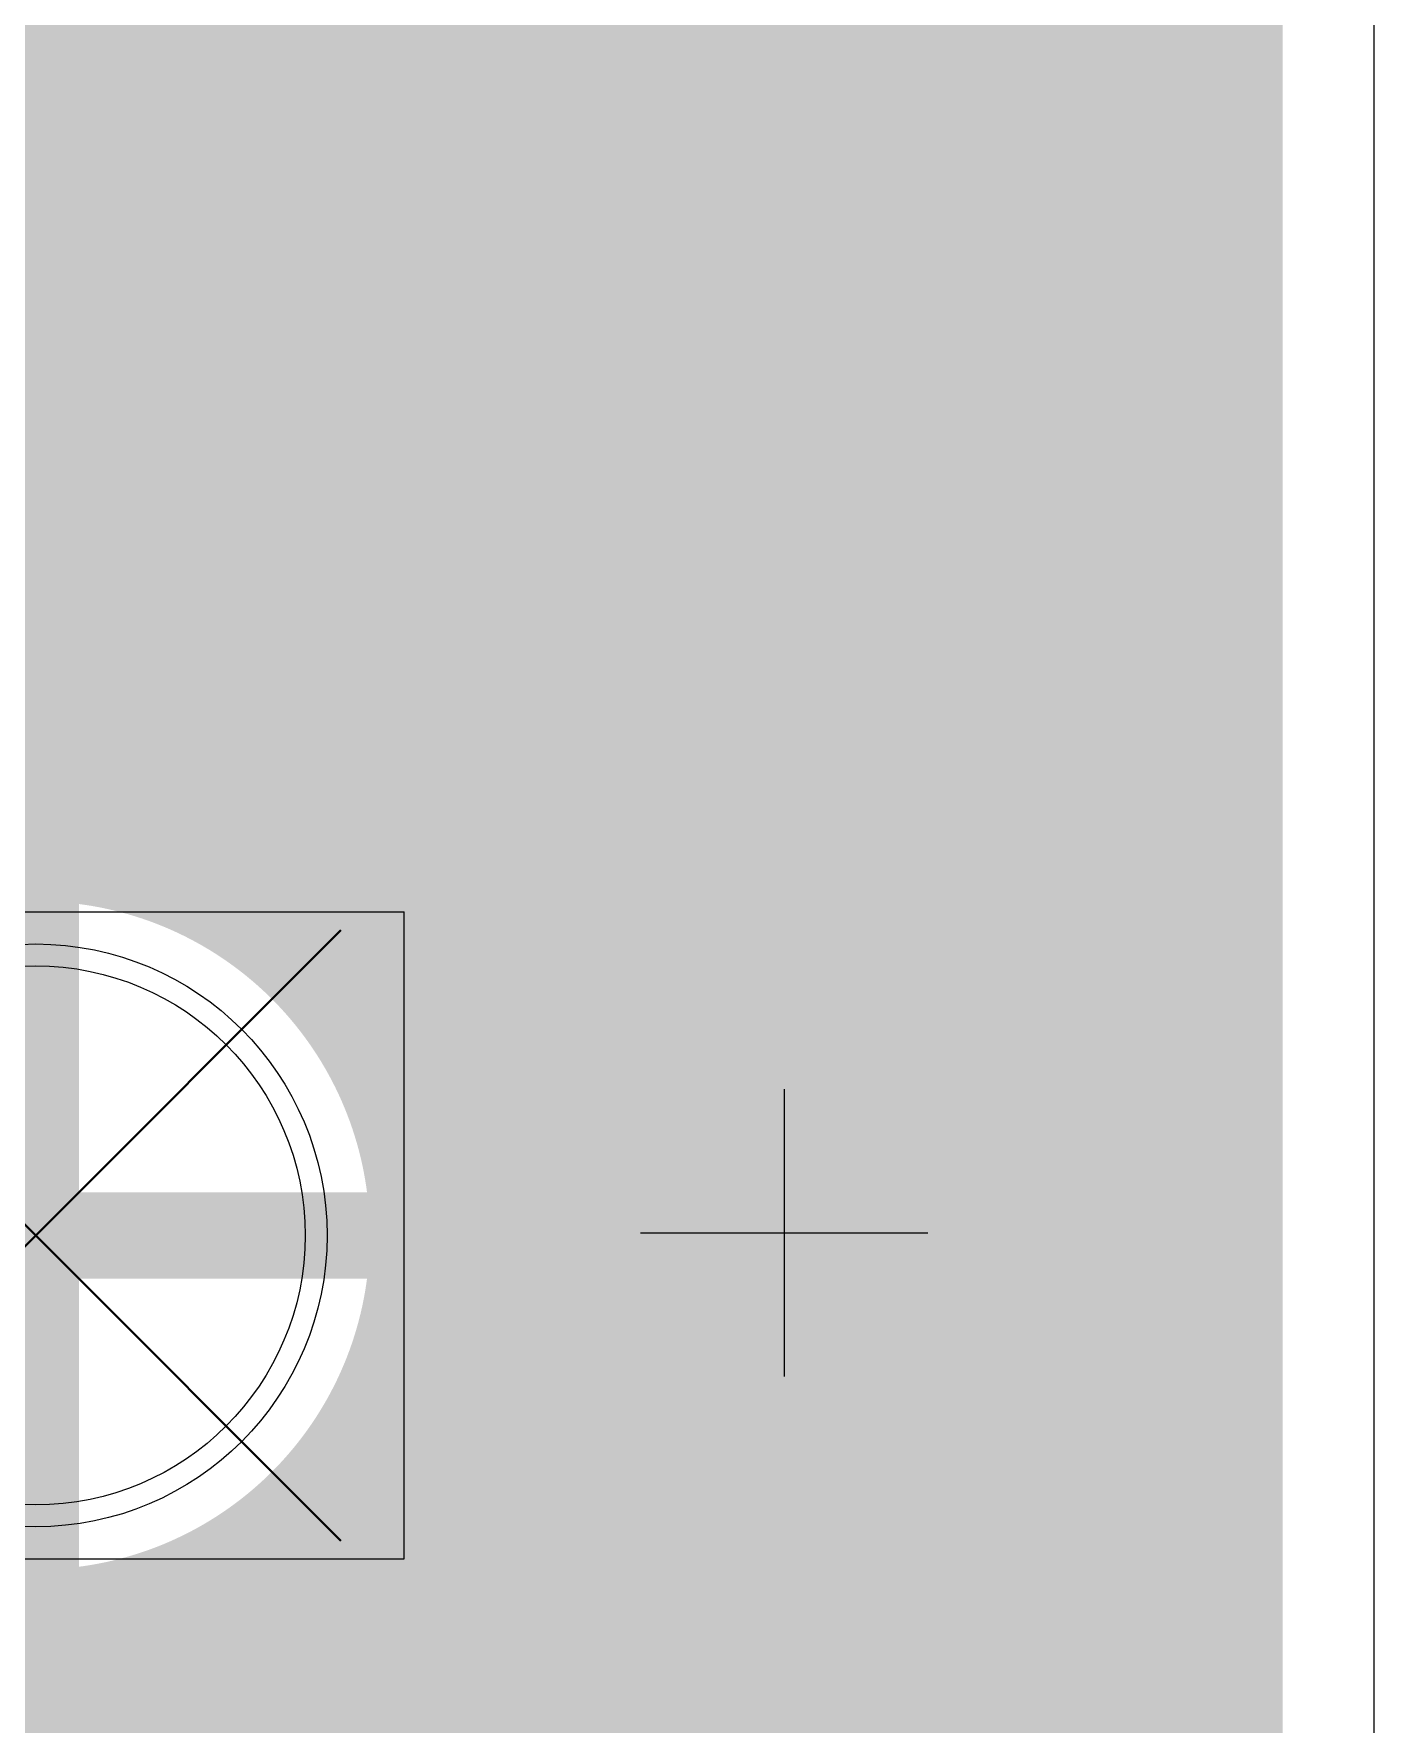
# Model space of a CAD drawing. Header units: millimetres. Extents: x 0 to 594, y 0 to 420.
# Drawn here: x 478.64 to 484.86, y 256.5 to 264.34 of the extents above; entities that cross this region are included whole.
import ezdxf

# ---------------------------------------------------------------- set-up
doc = ezdxf.new("R2010")
doc.units = ezdxf.units.MM
for name, pattern in [('K5LT32768', [0]), ('K5LT32771', [0]), ('K5LT32772', [0]), ('K5LT32773', [0]), ('K5LT32775', [0]), ('K5LT32787', [0]), ('K5LT32795', [0])]:
    doc.linetypes.add(name, pattern=pattern)

# ---------------------------------------------------------------- blocks, each defined once
blk = doc.blocks.new('U299')
at = {"color": 7, "linetype": 'K5LT32768', "lineweight": 18}
blk.add_circle((478.6516, 258.7649), 1.25, dxfattribs=at)
blk = doc.blocks.new('U424')
at = {"color": 1, "linetype": 'K5LT32771', "lineweight": 18, "true_color": 0xff0000}
blk.add_circle((478.6516, 258.7649), 1.3516, dxfattribs=at)
blk = doc.blocks.new('U1002')
at = {"color": 3, "linetype": 'K5LT32773', "lineweight": 18, "true_color": 0x00ff00}
blk.add_circle((478.6516, 258.7649), 1.25, dxfattribs=at)
blk = doc.blocks.new('U1397')
at = {"color": 1, "linetype": 'K5LT32771', "lineweight": 18, "true_color": 0xff0000}
blk.add_circle((478.6516, 258.7649), 1.3516, dxfattribs=at)

msp = doc.modelspace()

# ---------------------------------------------------------------- hatches: boundary and pattern name
for points in [[(447.8616, 260.4149), (447.8616, 265.4778), (484.4365, 265.4778), (484.4365, 260.4149)], [(478.7056, 260.4141), (478.6696, 260.4149), (484.4365, 260.4149), (484.4365, 260.4141)], [(478.7415, 260.4125), (478.7056, 260.4141), (484.4365, 260.4141), (484.4365, 260.4125)], [(478.7775, 260.4102), (478.7415, 260.4125), (484.4365, 260.4125), (484.4365, 260.4102)], [(478.8134, 260.407), (478.7775, 260.4102), (484.4365, 260.4102), (484.4365, 260.407)], [(478.8491, 260.4031), (478.8134, 260.407), (484.4365, 260.407), (484.4365, 260.4031)], [(478.8848, 260.3984), (478.8491, 260.4031), (484.4365, 260.4031), (484.4365, 260.3984)], [(478.9204, 260.393), (478.8848, 260.3984), (484.4365, 260.3984), (484.4365, 260.393)], [(478.9558, 260.3867), (478.9204, 260.393), (484.4365, 260.393), (484.4365, 260.3867)], [(478.9911, 260.3797), (478.9558, 260.3867), (484.4365, 260.3867), (484.4365, 260.3797)], [(479.0263, 260.3719), (478.9911, 260.3797), (484.4365, 260.3797), (484.4365, 260.3719)], [(479.0613, 260.3633), (479.0263, 260.3719), (484.4365, 260.3719), (484.4365, 260.3633)], [(479.096, 260.354), (479.0613, 260.3633), (484.4365, 260.3633), (484.4365, 260.354)], [(479.1306, 260.344), (479.096, 260.354), (484.4365, 260.354), (484.4365, 260.344)], [(479.1649, 260.3331), (479.1306, 260.344), (484.4365, 260.344), (484.4365, 260.3331)], [(479.199, 260.3216), (479.1649, 260.3331), (484.4365, 260.3331), (484.4365, 260.3216)], [(479.2328, 260.3092), (479.199, 260.3216), (484.4365, 260.3216), (484.4365, 260.3092)], [(479.2664, 260.2962), (479.2328, 260.3092), (484.4365, 260.3092), (484.4365, 260.2962)], [(479.2996, 260.2824), (479.2664, 260.2962), (484.4365, 260.2962), (484.4365, 260.2824)], [(479.3326, 260.2679), (479.2996, 260.2824), (484.4365, 260.2824), (484.4365, 260.2679)], [(479.3652, 260.2527), (479.3326, 260.2679), (484.4365, 260.2679), (484.4365, 260.2527)], [(479.3975, 260.2368), (479.3652, 260.2527), (484.4365, 260.2527), (484.4365, 260.2368)], [(479.4294, 260.2202), (479.3975, 260.2368), (484.4365, 260.2368), (484.4365, 260.2202)], [(479.461, 260.2028), (479.4294, 260.2202), (484.4365, 260.2202), (484.4365, 260.2028)], [(479.4922, 260.1848), (479.461, 260.2028), (484.4365, 260.2028), (484.4365, 260.1848)], [(479.523, 260.1662), (479.4922, 260.1848), (484.4365, 260.1848), (484.4365, 260.1662)], [(479.5533, 260.1468), (479.523, 260.1662), (484.4365, 260.1662), (484.4365, 260.1468)], [(479.5832, 260.1268), (479.5533, 260.1468), (484.4365, 260.1468), (484.4365, 260.1268)], [(479.6128, 260.1062), (479.5832, 260.1268), (484.4365, 260.1268), (484.4365, 260.1062)], [(479.6418, 260.0849), (479.6128, 260.1062), (484.4365, 260.1062), (484.4365, 260.0849)], [(479.6703, 260.063), (479.6418, 260.0849), (484.4365, 260.0849), (484.4365, 260.063)], [(479.6984, 260.0404), (479.6703, 260.063), (484.4365, 260.063), (484.4365, 260.0404)], [(479.726, 260.0173), (479.6984, 260.0404), (484.4365, 260.0404), (484.4365, 260.0173)], [(479.753, 259.9936), (479.726, 260.0173), (484.4365, 260.0173), (484.4365, 259.9936)], [(479.7796, 259.9693), (479.753, 259.9936), (484.4365, 259.9936), (484.4365, 259.9693)], [(479.8056, 259.9443), (479.7796, 259.9693), (484.4365, 259.9693), (484.4365, 259.9443)], [(479.8311, 259.9189), (479.8056, 259.9443), (484.4365, 259.9443), (484.4365, 259.9189)], [(479.856, 259.8929), (479.8311, 259.9189), (484.4365, 259.9189), (484.4365, 259.8929)], [(479.8803, 259.8664), (479.856, 259.8929), (484.4365, 259.8929), (484.4365, 259.8664)], [(479.904, 259.8393), (479.8803, 259.8664), (484.4365, 259.8664), (484.4365, 259.8393)], [(479.9272, 259.8117), (479.904, 259.8393), (484.4365, 259.8393), (484.4365, 259.8117)], [(479.9497, 259.7836), (479.9272, 259.8117), (484.4365, 259.8117), (484.4365, 259.7836)], [(479.9716, 259.7551), (479.9497, 259.7836), (484.4365, 259.7836), (484.4365, 259.7551)], [(479.9929, 259.726), (479.9716, 259.7551), (484.4365, 259.7551), (484.4365, 259.726)], [(480.0135, 259.6966), (479.9929, 259.726), (484.4365, 259.726), (484.4365, 259.6966)], [(480.0335, 259.6666), (480.0135, 259.6966), (484.4365, 259.6966), (484.4365, 259.6666)], [(480.0529, 259.6363), (480.0335, 259.6666), (484.4365, 259.6666), (484.4365, 259.6363)], [(480.0715, 259.6055), (480.0529, 259.6363), (484.4365, 259.6363), (484.4365, 259.6055)], [(480.0895, 259.5743), (480.0715, 259.6055), (484.4365, 259.6055), (484.4365, 259.5743)], [(480.1069, 259.5428), (480.0895, 259.5743), (484.4365, 259.5743), (484.4365, 259.5428)], [(480.1235, 259.5108), (480.1069, 259.5428), (484.4365, 259.5428), (484.4365, 259.5108)], [(480.1394, 259.4785), (480.1235, 259.5108), (484.4365, 259.5108), (484.4365, 259.4785)], [(480.1546, 259.4459), (480.1394, 259.4785), (484.4365, 259.4785), (484.4365, 259.4459)], [(480.1691, 259.413), (480.1546, 259.4459), (484.4365, 259.4459), (484.4365, 259.413)], [(480.1829, 259.3797), (480.1691, 259.413), (484.4365, 259.413), (484.4365, 259.3797)], [(480.196, 259.3462), (480.1829, 259.3797), (484.4365, 259.3797), (484.4365, 259.3462)], [(480.2082, 259.3123), (480.196, 259.3462), (484.4365, 259.3462), (484.4365, 259.3123)], [(480.2198, 259.2782), (480.2082, 259.3123), (484.4365, 259.3123), (484.4365, 259.2782)], [(480.2306, 259.2439), (480.2198, 259.2782), (484.4365, 259.2782), (484.4365, 259.2439)], [(480.2407, 259.2093), (480.2306, 259.2439), (484.4365, 259.2439), (484.4365, 259.2093)], [(480.25, 259.1746), (480.2407, 259.2093), (484.4365, 259.2093), (484.4365, 259.1746)], [(480.2586, 259.1396), (480.25, 259.1746), (484.4365, 259.1746), (484.4365, 259.1396)], [(480.2664, 259.1045), (480.2586, 259.1396), (484.4365, 259.1396), (484.4365, 259.1045)], [(480.2734, 259.0691), (480.2664, 259.1045), (484.4365, 259.1045), (484.4365, 259.0691)], [(480.2797, 259.0337), (480.2734, 259.0691), (484.4365, 259.0691), (484.4365, 259.0337)], [(480.2852, 258.9981), (480.2797, 259.0337), (484.4365, 259.0337), (484.4365, 258.9981)], [(480.2898, 258.9624), (480.2852, 258.9981), (484.4365, 258.9981), (484.4365, 258.9624)], [(480.2938, 258.9266), (480.2898, 258.9624), (484.4365, 258.9624), (484.4365, 258.9266)], [(480.2969, 258.8908), (480.2938, 258.9266), (484.4365, 258.9266), (484.4365, 258.8908)], [(480.2993, 258.8548), (480.2969, 258.8908), (484.4365, 258.8908), (484.4365, 258.8548)], [(480.3008, 258.8189), (480.2993, 258.8548), (484.4365, 258.8548), (484.4365, 258.8189)], [(480.3016, 258.7829), (480.3008, 258.8189), (484.4365, 258.8189), (484.4365, 258.7829)], [(480.3008, 258.7109), (480.3016, 258.7469), (484.4365, 258.7469), (484.4365, 258.7109)], [(480.3016, 258.7469), (480.3016, 258.7829), (484.4365, 258.7829), (484.4365, 258.7469)], [(480.2969, 258.639), (480.2993, 258.6749), (484.4365, 258.6749), (484.4365, 258.639)], [(480.2993, 258.6749), (480.3008, 258.7109), (484.4365, 258.7109), (484.4365, 258.6749)], [(480.2898, 258.5674), (480.2938, 258.6032), (484.4365, 258.6032), (484.4365, 258.5674)], [(480.2938, 258.6032), (480.2969, 258.639), (484.4365, 258.639), (484.4365, 258.6032)], [(480.2797, 258.4961), (480.2852, 258.5317), (484.4365, 258.5317), (484.4365, 258.4961)], [(480.2852, 258.5317), (480.2898, 258.5674), (484.4365, 258.5674), (484.4365, 258.5317)], [(480.2664, 258.4254), (480.2734, 258.4607), (484.4365, 258.4607), (484.4365, 258.4254)], [(480.2734, 258.4607), (480.2797, 258.4961), (484.4365, 258.4961), (484.4365, 258.4607)], [(480.2407, 258.3205), (480.25, 258.3552), (484.4365, 258.3552), (484.4365, 258.3205)], [(480.25, 258.3552), (480.2586, 258.3902), (484.4365, 258.3902), (484.4365, 258.3552)], [(480.2586, 258.3902), (480.2664, 258.4254), (484.4365, 258.4254), (484.4365, 258.3902)], [(480.2198, 258.2516), (480.2306, 258.2859), (484.4365, 258.2859), (484.4365, 258.2516)], [(480.2306, 258.2859), (480.2407, 258.3205), (484.4365, 258.3205), (484.4365, 258.2859)], [(480.196, 258.1837), (480.2082, 258.2175), (484.4365, 258.2175), (484.4365, 258.1837)], [(480.2082, 258.2175), (480.2198, 258.2516), (484.4365, 258.2516), (484.4365, 258.2175)], [(480.1546, 258.0839), (480.1691, 258.1168), (484.4365, 258.1168), (484.4365, 258.0839)], [(480.1691, 258.1168), (480.1829, 258.1501), (484.4365, 258.1501), (484.4365, 258.1168)], [(480.1829, 258.1501), (480.196, 258.1837), (484.4365, 258.1837), (484.4365, 258.1501)], [(480.1235, 258.019), (480.1394, 258.0513), (484.4365, 258.0513), (484.4365, 258.019)], [(480.1394, 258.0513), (480.1546, 258.0839), (484.4365, 258.0839), (484.4365, 258.0513)], [(480.0895, 257.9555), (480.1069, 257.9871), (484.4365, 257.9871), (484.4365, 257.9555)], [(480.1069, 257.9871), (480.1235, 258.019), (484.4365, 258.019), (484.4365, 257.9871)], [(480.0335, 257.8632), (480.0529, 257.8935), (484.4365, 257.8935), (484.4365, 257.8632)], [(480.0529, 257.8935), (480.0715, 257.9243), (484.4365, 257.9243), (484.4365, 257.8935)], [(480.0715, 257.9243), (480.0895, 257.9555), (484.4365, 257.9555), (484.4365, 257.9243)], [(479.9716, 257.7747), (479.9929, 257.8037), (484.4365, 257.8037), (484.4365, 257.7747)], [(479.9929, 257.8037), (480.0135, 257.8332), (484.4365, 257.8332), (484.4365, 257.8037)], [(480.0135, 257.8332), (480.0335, 257.8632), (484.4365, 257.8632), (484.4365, 257.8332)], [(479.9272, 257.7181), (479.9497, 257.7462), (484.4365, 257.7462), (484.4365, 257.7181)], [(479.9497, 257.7462), (479.9716, 257.7747), (484.4365, 257.7747), (484.4365, 257.7462)], [(479.856, 257.6369), (479.8803, 257.6634), (484.4365, 257.6634), (484.4365, 257.6369)], [(479.8803, 257.6634), (479.904, 257.6905), (484.4365, 257.6905), (484.4365, 257.6634)], [(479.904, 257.6905), (479.9272, 257.7181), (484.4365, 257.7181), (484.4365, 257.6905)], [(479.7796, 257.5606), (479.8056, 257.5854), (484.4365, 257.5854), (484.4365, 257.5606)], [(479.8056, 257.5854), (479.8311, 257.6109), (484.4365, 257.6109), (484.4365, 257.5854)], [(479.8311, 257.6109), (479.856, 257.6369), (484.4365, 257.6369), (484.4365, 257.6109)], [(479.6703, 257.4668), (479.6984, 257.4894), (484.4365, 257.4894), (484.4365, 257.4668)], [(479.6984, 257.4894), (479.726, 257.5125), (484.4365, 257.5125), (484.4365, 257.4894)], [(479.726, 257.5125), (479.753, 257.5362), (484.4365, 257.5362), (484.4365, 257.5125)], [(479.753, 257.5362), (479.7796, 257.5606), (484.4365, 257.5606), (484.4365, 257.5362)], [(479.5832, 257.403), (479.6128, 257.4236), (484.4365, 257.4236), (484.4365, 257.403)], [(479.6128, 257.4236), (479.6418, 257.4449), (484.4365, 257.4449), (484.4365, 257.4236)], [(479.6418, 257.4449), (479.6703, 257.4668), (484.4365, 257.4668), (484.4365, 257.4449)], [(479.461, 257.327), (479.4922, 257.345), (484.4365, 257.345), (484.4365, 257.327)], [(479.4922, 257.345), (479.523, 257.3636), (484.4365, 257.3636), (484.4365, 257.345)], [(479.523, 257.3636), (479.5533, 257.383), (484.4365, 257.383), (484.4365, 257.3636)], [(479.5533, 257.383), (479.5832, 257.403), (484.4365, 257.403), (484.4365, 257.383)], [(479.2996, 257.2474), (479.3326, 257.2619), (484.4365, 257.2619), (484.4365, 257.2474)], [(479.3326, 257.2619), (479.3652, 257.2771), (484.4365, 257.2771), (484.4365, 257.2619)], [(479.3652, 257.2771), (479.3975, 257.293), (484.4365, 257.293), (484.4365, 257.2771)], [(479.3975, 257.293), (479.4294, 257.3096), (484.4365, 257.3096), (484.4365, 257.293)], [(479.4294, 257.3096), (479.461, 257.327), (484.4365, 257.327), (484.4365, 257.3096)], [(479.0613, 257.1665), (479.096, 257.1758), (484.4365, 257.1758), (484.4365, 257.1665)], [(479.096, 257.1758), (479.1306, 257.1858), (484.4365, 257.1858), (484.4365, 257.1758)], [(479.1306, 257.1858), (479.1649, 257.1967), (484.4365, 257.1967), (484.4365, 257.1858)], [(479.1649, 257.1967), (479.199, 257.2082), (484.4365, 257.2082), (484.4365, 257.1967)], [(479.199, 257.2082), (479.2328, 257.2206), (484.4365, 257.2206), (484.4365, 257.2082)], [(479.2328, 257.2206), (479.2664, 257.2336), (484.4365, 257.2336), (484.4365, 257.2206)], [(479.2664, 257.2336), (479.2996, 257.2474), (484.4365, 257.2474), (484.4365, 257.2336)], [(453.8268, 257.0695), (453.8425, 257.0978), (484.4365, 257.0978), (484.4365, 257.0695)], [(453.8425, 257.0978), (453.8515, 257.1149), (484.4365, 257.1149), (484.4365, 257.0978)], [(478.6696, 257.1149), (478.7056, 257.1157), (484.4365, 257.1157), (484.4365, 257.1149)], [(478.7056, 257.1157), (478.7415, 257.1173), (484.4365, 257.1173), (484.4365, 257.1157)], [(478.7415, 257.1173), (478.7775, 257.1196), (484.4365, 257.1196), (484.4365, 257.1173)], [(478.7775, 257.1196), (478.8134, 257.1227), (484.4365, 257.1227), (484.4365, 257.1196)], [(478.8134, 257.1227), (478.8491, 257.1267), (484.4365, 257.1267), (484.4365, 257.1227)], [(478.8491, 257.1267), (478.8848, 257.1314), (484.4365, 257.1314), (484.4365, 257.1267)], [(478.8848, 257.1314), (478.9204, 257.1368), (484.4365, 257.1368), (484.4365, 257.1314)], [(478.9204, 257.1368), (478.9558, 257.1431), (484.4365, 257.1431), (484.4365, 257.1368)], [(478.9558, 257.1431), (478.9911, 257.1501), (484.4365, 257.1501), (484.4365, 257.1431)], [(478.9911, 257.1501), (479.0263, 257.1579), (484.4365, 257.1579), (484.4365, 257.1501)], [(479.0263, 257.1579), (479.0613, 257.1665), (484.4365, 257.1665), (484.4365, 257.1579)], [(453.7934, 257.0141), (453.8104, 257.0416), (484.4365, 257.0416), (484.4365, 257.0141)], [(453.8104, 257.0416), (453.8268, 257.0695), (484.4365, 257.0695), (484.4365, 257.0416)], [(453.7386, 256.9341), (453.7575, 256.9604), (484.4365, 256.9604), (484.4365, 256.9341)], [(453.7575, 256.9604), (453.7757, 256.9871), (484.4365, 256.9871), (484.4365, 256.9604)], [(453.7757, 256.9871), (453.7934, 257.0141), (484.4365, 257.0141), (484.4365, 256.9871)], [(453.6783, 256.8581), (453.699, 256.883), (484.4365, 256.883), (484.4365, 256.8581)], [(453.699, 256.883), (453.7191, 256.9083), (484.4365, 256.9083), (484.4365, 256.883)], [(453.7191, 256.9083), (453.7386, 256.9341), (484.4365, 256.9341), (484.4365, 256.9083)], [(453.5901, 256.7635), (453.613, 256.7864), (484.4365, 256.7864), (484.4365, 256.7635)], [(453.613, 256.7864), (453.6353, 256.8098), (484.4365, 256.8098), (484.4365, 256.7864)], [(453.6353, 256.8098), (453.6571, 256.8337), (484.4365, 256.8337), (484.4365, 256.8098)], [(453.6571, 256.8337), (453.6783, 256.8581), (484.4365, 256.8581), (484.4365, 256.8337)], [(453.5184, 256.6982), (453.5428, 256.7194), (484.4365, 256.7194), (484.4365, 256.6982)], [(453.5428, 256.7194), (453.5667, 256.7412), (484.4365, 256.7412), (484.4365, 256.7194)], [(453.5667, 256.7412), (453.5901, 256.7635), (484.4365, 256.7635), (484.4365, 256.7412)], [(453.4161, 256.619), (453.4424, 256.6379), (484.4365, 256.6379), (484.4365, 256.619)], [(453.4424, 256.6379), (453.4682, 256.6574), (484.4365, 256.6574), (484.4365, 256.6379)], [(453.4682, 256.6574), (453.4935, 256.6775), (484.4365, 256.6775), (484.4365, 256.6574)], [(453.4935, 256.6775), (453.5184, 256.6982), (484.4365, 256.6982), (484.4365, 256.6775)], [(453.2787, 256.534), (453.307, 256.5497), (484.4365, 256.5497), (484.4365, 256.534)], [(453.307, 256.5497), (453.3349, 256.5661), (484.4365, 256.5661), (484.4365, 256.5497)], [(453.3349, 256.5661), (453.3624, 256.5831), (484.4365, 256.5831), (484.4365, 256.5661)], [(453.3624, 256.5831), (453.3895, 256.6008), (484.4365, 256.6008), (484.4365, 256.5831)], [(453.3895, 256.6008), (453.4161, 256.619), (484.4365, 256.619), (484.4365, 256.6008)], [(453.1919, 256.4907), (453.2212, 256.5045), (484.4365, 256.5045), (484.4365, 256.4907)], [(453.2212, 256.5045), (453.2501, 256.5189), (484.4365, 256.5189), (484.4365, 256.5045)], [(453.2501, 256.5189), (453.2787, 256.534), (484.4365, 256.534), (484.4365, 256.5189)]]:
    msp.add_hatch(color=7).paths.add_polyline_path(points)
at = {"true_color": 0x00ff00}
for points in [[(468.1116, 260.302), (468.1116, 263.5149), (484.4365, 263.5149), (484.4365, 260.302)], [(468.1116, 263.5149), (468.1116, 263.5149), (484.4365, 263.5149)], [(478.4516, 258.965), (478.4516, 260.302), (478.8516, 260.302), (478.8516, 258.965)], [(478.4516, 260.302), (478.4516, 260.302), (484.4365, 260.302), (484.4365, 260.302)], [(478.8769, 260.2985), (478.8516, 260.302), (484.4365, 260.302), (484.4365, 260.2985)], [(478.9113, 260.2931), (478.8769, 260.2985), (484.4365, 260.2985), (484.4365, 260.2931)], [(478.9455, 260.2869), (478.9113, 260.2931), (484.4365, 260.2931), (484.4365, 260.2869)], [(478.9796, 260.2799), (478.9455, 260.2869), (484.4365, 260.2869), (484.4365, 260.2799)], [(479.0135, 260.2722), (478.9796, 260.2799), (484.4365, 260.2799), (484.4365, 260.2722)], [(479.0472, 260.2637), (479.0135, 260.2722), (484.4365, 260.2722), (484.4365, 260.2637)], [(479.0807, 260.2544), (479.0472, 260.2637), (484.4365, 260.2637), (484.4365, 260.2544)], [(479.114, 260.2444), (479.0807, 260.2544), (484.4365, 260.2544), (484.4365, 260.2444)], [(479.1471, 260.2337), (479.114, 260.2444), (484.4365, 260.2444), (484.4365, 260.2337)], [(479.18, 260.2222), (479.1471, 260.2337), (484.4365, 260.2337), (484.4365, 260.2222)], [(479.2125, 260.21), (479.18, 260.2222), (484.4365, 260.2222), (484.4365, 260.21)], [(479.2448, 260.197), (479.2125, 260.21), (484.4365, 260.21), (484.4365, 260.197)], [(479.2768, 260.1833), (479.2448, 260.197), (484.4365, 260.197), (484.4365, 260.1833)], [(479.3084, 260.169), (479.2768, 260.1833), (484.4365, 260.1833), (484.4365, 260.169)], [(479.3398, 260.1539), (479.3084, 260.169), (484.4365, 260.169), (484.4365, 260.1539)], [(479.3708, 260.1381), (479.3398, 260.1539), (484.4365, 260.1539), (484.4365, 260.1381)], [(479.4014, 260.1216), (479.3708, 260.1381), (484.4365, 260.1381), (484.4365, 260.1216)], [(479.4317, 260.1044), (479.4014, 260.1216), (484.4365, 260.1216), (484.4365, 260.1044)], [(479.4615, 260.0866), (479.4317, 260.1044), (484.4365, 260.1044), (484.4365, 260.0866)], [(479.491, 260.0681), (479.4615, 260.0866), (484.4365, 260.0866), (484.4365, 260.0681)], [(479.52, 260.0489), (479.491, 260.0681), (484.4365, 260.0681), (484.4365, 260.0489)], [(479.5486, 260.0291), (479.52, 260.0489), (484.4365, 260.0489), (484.4365, 260.0291)], [(479.5767, 260.0086), (479.5486, 260.0291), (484.4365, 260.0291), (484.4365, 260.0086)], [(479.6044, 259.9876), (479.5767, 260.0086), (484.4365, 260.0086), (484.4365, 259.9876)], [(479.6316, 259.9659), (479.6044, 259.9876), (484.4365, 259.9876), (484.4365, 259.9659)], [(479.6583, 259.9436), (479.6316, 259.9659), (484.4365, 259.9659), (484.4365, 259.9436)], [(479.6845, 259.9207), (479.6583, 259.9436), (484.4365, 259.9436), (484.4365, 259.9207)], [(479.7102, 259.8973), (479.6845, 259.9207), (484.4365, 259.9207), (484.4365, 259.8973)], [(479.7353, 259.8732), (479.7102, 259.8973), (484.4365, 259.8973), (484.4365, 259.8732)], [(479.7599, 259.8486), (479.7353, 259.8732), (484.4365, 259.8732), (484.4365, 259.8486)], [(479.784, 259.8235), (479.7599, 259.8486), (484.4365, 259.8486), (484.4365, 259.8235)], [(479.8074, 259.7978), (479.784, 259.8235), (484.4365, 259.8235), (484.4365, 259.7978)], [(479.8303, 259.7716), (479.8074, 259.7978), (484.4365, 259.7978), (484.4365, 259.7716)], [(479.8526, 259.7449), (479.8303, 259.7716), (484.4365, 259.7716), (484.4365, 259.7449)], [(479.8743, 259.7177), (479.8526, 259.7449), (484.4365, 259.7449), (484.4365, 259.7177)], [(479.8954, 259.69), (479.8743, 259.7177), (484.4365, 259.7177), (484.4365, 259.69)], [(479.9158, 259.6619), (479.8954, 259.69), (484.4365, 259.69), (484.4365, 259.6619)], [(479.9356, 259.6333), (479.9158, 259.6619), (484.4365, 259.6619), (484.4365, 259.6333)], [(479.9548, 259.6043), (479.9356, 259.6333), (484.4365, 259.6333), (484.4365, 259.6043)], [(479.9733, 259.5748), (479.9548, 259.6043), (484.4365, 259.6043), (484.4365, 259.5748)], [(479.9911, 259.545), (479.9733, 259.5748), (484.4365, 259.5748), (484.4365, 259.545)], [(480.0083, 259.5147), (479.9911, 259.545), (484.4365, 259.545), (484.4365, 259.5147)], [(480.0247, 259.4841), (480.0083, 259.5147), (484.4365, 259.5147), (484.4365, 259.4841)], [(480.0406, 259.4531), (480.0247, 259.4841), (484.4365, 259.4841), (484.4365, 259.4531)], [(480.0557, 259.4218), (480.0406, 259.4531), (484.4365, 259.4531), (484.4365, 259.4218)], [(480.07, 259.3901), (480.0557, 259.4218), (484.4365, 259.4218), (484.4365, 259.3901)], [(480.0837, 259.3581), (480.07, 259.3901), (484.4365, 259.3901), (484.4365, 259.3581)], [(480.0966, 259.3258), (480.0837, 259.3581), (484.4365, 259.3581), (484.4365, 259.3258)], [(480.1089, 259.2932), (480.0966, 259.3258), (484.4365, 259.3258), (484.4365, 259.2932)], [(480.1204, 259.2604), (480.1089, 259.2932), (484.4365, 259.2932), (484.4365, 259.2604)], [(480.1311, 259.2273), (480.1204, 259.2604), (484.4365, 259.2604), (484.4365, 259.2273)], [(480.1411, 259.194), (480.1311, 259.2273), (484.4365, 259.2273), (484.4365, 259.194)], [(480.1504, 259.1605), (480.1411, 259.194), (484.4365, 259.194), (484.4365, 259.1605)], [(480.1589, 259.1268), (480.1504, 259.1605), (484.4365, 259.1605), (484.4365, 259.1268)], [(480.1666, 259.0928), (480.1589, 259.1268), (484.4365, 259.1268), (484.4365, 259.0928)], [(480.1736, 259.0588), (480.1666, 259.0928), (484.4365, 259.0928), (484.4365, 259.0588)], [(480.1798, 259.0245), (480.1736, 259.0588), (484.4365, 259.0588), (484.4365, 259.0245)], [(480.1852, 258.9902), (480.1798, 259.0245), (484.4365, 259.0245), (484.4365, 258.9902)], [(480.1887, 258.9649), (480.1852, 258.9902), (484.4365, 258.9902), (484.4365, 258.9649)], [(468.1116, 258.5649), (468.1116, 258.9649), (484.4365, 258.9649), (484.4365, 258.5649)], [(478.4516, 258.9649), (478.4516, 258.965), (478.8516, 258.965), (480.1887, 258.9649)], [(478.4516, 257.2279), (478.4516, 258.5649), (478.8516, 258.5649), (478.8516, 257.2279)], [(480.1736, 258.471), (480.1798, 258.5053), (484.4365, 258.5053), (484.4365, 258.471)], [(480.1798, 258.5053), (480.1852, 258.5396), (484.4365, 258.5396), (484.4365, 258.5053)], [(480.1852, 258.5396), (480.1887, 258.5649), (484.4365, 258.5649), (484.4365, 258.5396)], [(480.1589, 258.403), (480.1666, 258.4369), (484.4365, 258.4369), (484.4365, 258.403)], [(480.1666, 258.4369), (480.1736, 258.471), (484.4365, 258.471), (484.4365, 258.4369)], [(480.1411, 258.3358), (480.1504, 258.3693), (484.4365, 258.3693), (484.4365, 258.3358)], [(480.1504, 258.3693), (480.1589, 258.403), (484.4365, 258.403), (484.4365, 258.3693)], [(480.1204, 258.2694), (480.1311, 258.3025), (484.4365, 258.3025), (484.4365, 258.2694)], [(480.1311, 258.3025), (480.1411, 258.3358), (484.4365, 258.3358), (484.4365, 258.3025)], [(480.0837, 258.1717), (480.0966, 258.204), (484.4365, 258.204), (484.4365, 258.1717)], [(480.0966, 258.204), (480.1089, 258.2365), (484.4365, 258.2365), (484.4365, 258.204)], [(480.1089, 258.2365), (480.1204, 258.2694), (484.4365, 258.2694), (484.4365, 258.2365)], [(480.0557, 258.1081), (480.07, 258.1397), (484.4365, 258.1397), (484.4365, 258.1081)], [(480.07, 258.1397), (480.0837, 258.1717), (484.4365, 258.1717), (484.4365, 258.1397)], [(480.0083, 258.0151), (480.0247, 258.0457), (484.4365, 258.0457), (484.4365, 258.0151)], [(480.0247, 258.0457), (480.0406, 258.0767), (484.4365, 258.0767), (484.4365, 258.0457)], [(480.0406, 258.0767), (480.0557, 258.1081), (484.4365, 258.1081), (484.4365, 258.0767)], [(479.9733, 257.955), (479.9911, 257.9848), (484.4365, 257.9848), (484.4365, 257.955)], [(479.9911, 257.9848), (480.0083, 258.0151), (484.4365, 258.0151), (484.4365, 257.9848)], [(479.9158, 257.8679), (479.9356, 257.8965), (484.4365, 257.8965), (484.4365, 257.8679)], [(479.9356, 257.8965), (479.9548, 257.9255), (484.4365, 257.9255), (484.4365, 257.8965)], [(479.9548, 257.9255), (479.9733, 257.955), (484.4365, 257.955), (484.4365, 257.9255)], [(479.8526, 257.7849), (479.8743, 257.8121), (484.4365, 257.8121), (484.4365, 257.7849)], [(479.8743, 257.8121), (479.8954, 257.8398), (484.4365, 257.8398), (484.4365, 257.8121)], [(479.8954, 257.8398), (479.9158, 257.8679), (484.4365, 257.8679), (484.4365, 257.8398)], [(479.784, 257.7063), (479.8074, 257.732), (484.4365, 257.732), (484.4365, 257.7063)], [(479.8074, 257.732), (479.8303, 257.7582), (484.4365, 257.7582), (484.4365, 257.732)], [(479.8303, 257.7582), (479.8526, 257.7849), (484.4365, 257.7849), (484.4365, 257.7582)], [(479.7102, 257.6326), (479.7353, 257.6566), (484.4365, 257.6566), (484.4365, 257.6326)], [(479.7353, 257.6566), (479.7599, 257.6812), (484.4365, 257.6812), (484.4365, 257.6566)], [(479.7599, 257.6812), (479.784, 257.7063), (484.4365, 257.7063), (484.4365, 257.6812)], [(479.6316, 257.5639), (479.6583, 257.5862), (484.4365, 257.5862), (484.4365, 257.5639)], [(479.6583, 257.5862), (479.6845, 257.6091), (484.4365, 257.6091), (484.4365, 257.5862)], [(479.6845, 257.6091), (479.7102, 257.6326), (484.4365, 257.6326), (484.4365, 257.6091)], [(479.52, 257.4809), (479.5486, 257.5007), (484.4365, 257.5007), (484.4365, 257.4809)], [(479.5486, 257.5007), (479.5767, 257.5212), (484.4365, 257.5212), (484.4365, 257.5007)], [(479.5767, 257.5212), (479.6044, 257.5422), (484.4365, 257.5422), (484.4365, 257.5212)], [(479.6044, 257.5422), (479.6316, 257.5639), (484.4365, 257.5639), (484.4365, 257.5422)], [(479.3708, 257.3917), (479.4014, 257.4082), (484.4365, 257.4082), (484.4365, 257.3917)], [(479.4014, 257.4082), (479.4317, 257.4254), (484.4365, 257.4254), (484.4365, 257.4082)], [(479.4317, 257.4254), (479.4615, 257.4432), (484.4365, 257.4432), (484.4365, 257.4254)], [(479.4615, 257.4432), (479.491, 257.4617), (484.4365, 257.4617), (484.4365, 257.4432)], [(479.491, 257.4617), (479.52, 257.4809), (484.4365, 257.4809), (484.4365, 257.4617)], [(479.2125, 257.3199), (479.2448, 257.3328), (484.4365, 257.3328), (484.4365, 257.3199)], [(479.2448, 257.3328), (479.2768, 257.3465), (484.4365, 257.3465), (484.4365, 257.3328)], [(479.2768, 257.3465), (479.3084, 257.3609), (484.4365, 257.3609), (484.4365, 257.3465)], [(479.3084, 257.3609), (479.3398, 257.376), (484.4365, 257.376), (484.4365, 257.3609)], [(479.3398, 257.376), (479.3708, 257.3917), (484.4365, 257.3917), (484.4365, 257.376)], [(478.9796, 257.2499), (479.0135, 257.2576), (484.4365, 257.2576), (484.4365, 257.2499)], [(479.0135, 257.2576), (479.0472, 257.2661), (484.4365, 257.2661), (484.4365, 257.2576)], [(479.0472, 257.2661), (479.0807, 257.2754), (484.4365, 257.2754), (484.4365, 257.2661)], [(479.0807, 257.2754), (479.114, 257.2854), (484.4365, 257.2854), (484.4365, 257.2754)], [(479.114, 257.2854), (479.1471, 257.2961), (484.4365, 257.2961), (484.4365, 257.2854)], [(479.1471, 257.2961), (479.18, 257.3076), (484.4365, 257.3076), (484.4365, 257.2961)], [(479.18, 257.3076), (479.2125, 257.3199), (484.4365, 257.3199), (484.4365, 257.3076)], [(468.1116, 255.2649), (468.1116, 257.2278), (484.4365, 257.2278), (484.4365, 255.2649)], [(478.4516, 257.2278), (478.4516, 257.2279), (484.4365, 257.2279), (484.4365, 257.2278)], [(478.8516, 257.2279), (478.8769, 257.2313), (484.4365, 257.2313), (484.4365, 257.2279)], [(478.8769, 257.2313), (478.9113, 257.2367), (484.4365, 257.2367), (484.4365, 257.2313)], [(478.9113, 257.2367), (478.9455, 257.2429), (484.4365, 257.2429), (484.4365, 257.2367)], [(478.9455, 257.2429), (478.9796, 257.2499), (484.4365, 257.2499), (484.4365, 257.2429)]]:
    msp.add_hatch(color=3, dxfattribs=at).paths.add_polyline_path(points)

# ---------------------------------------------------------------- linework, layer by layer
at = {"color": 4, "linetype": 'K5LT32772', "lineweight": 18, "true_color": 0x00ffff}
msp.add_lwpolyline([(484.8616, 246.0149), (484.8616, 280.0149)], dxfattribs=at)
at = {"color": 5, "linetype": 'K5LT32775', "lineweight": 18, "true_color": 0x0000ff}
for points in [[(471.8616, 260.2649), (480.3616, 260.2649)], [(480.3616, 257.2649), (480.3616, 260.2649)], [(471.8616, 257.2649), (480.3616, 257.2649)]]:
    msp.add_lwpolyline(points, dxfattribs=at)
at = {"color": 3, "linetype": 'K5LT32787', "lineweight": 40, "true_color": 0x00ff00}
for points in [[(477.2353, 260.1812), (478.6516, 258.7649), (480.0679, 260.1812)], [(477.2353, 257.3486), (478.6516, 258.7649)], [(478.6516, 258.7649), (480.0679, 257.3486)]]:
    msp.add_lwpolyline(points, dxfattribs=at)
at = {"color": 5, "linetype": 'K5LT32795', "lineweight": 25, "true_color": 0x0000ff}
for points in [[(482.1234, 259.4432), (482.1234, 258.1103)], [(481.457, 258.7767), (482.7899, 258.7767)]]:
    msp.add_lwpolyline(points, dxfattribs=at)

# ---------------------------------------------------------------- block references
for name in ['U424', 'U1397', 'U299', 'U1002']:
    msp.add_blockref(name, (0, 0))

doc.saveas('drawing.dxf')
